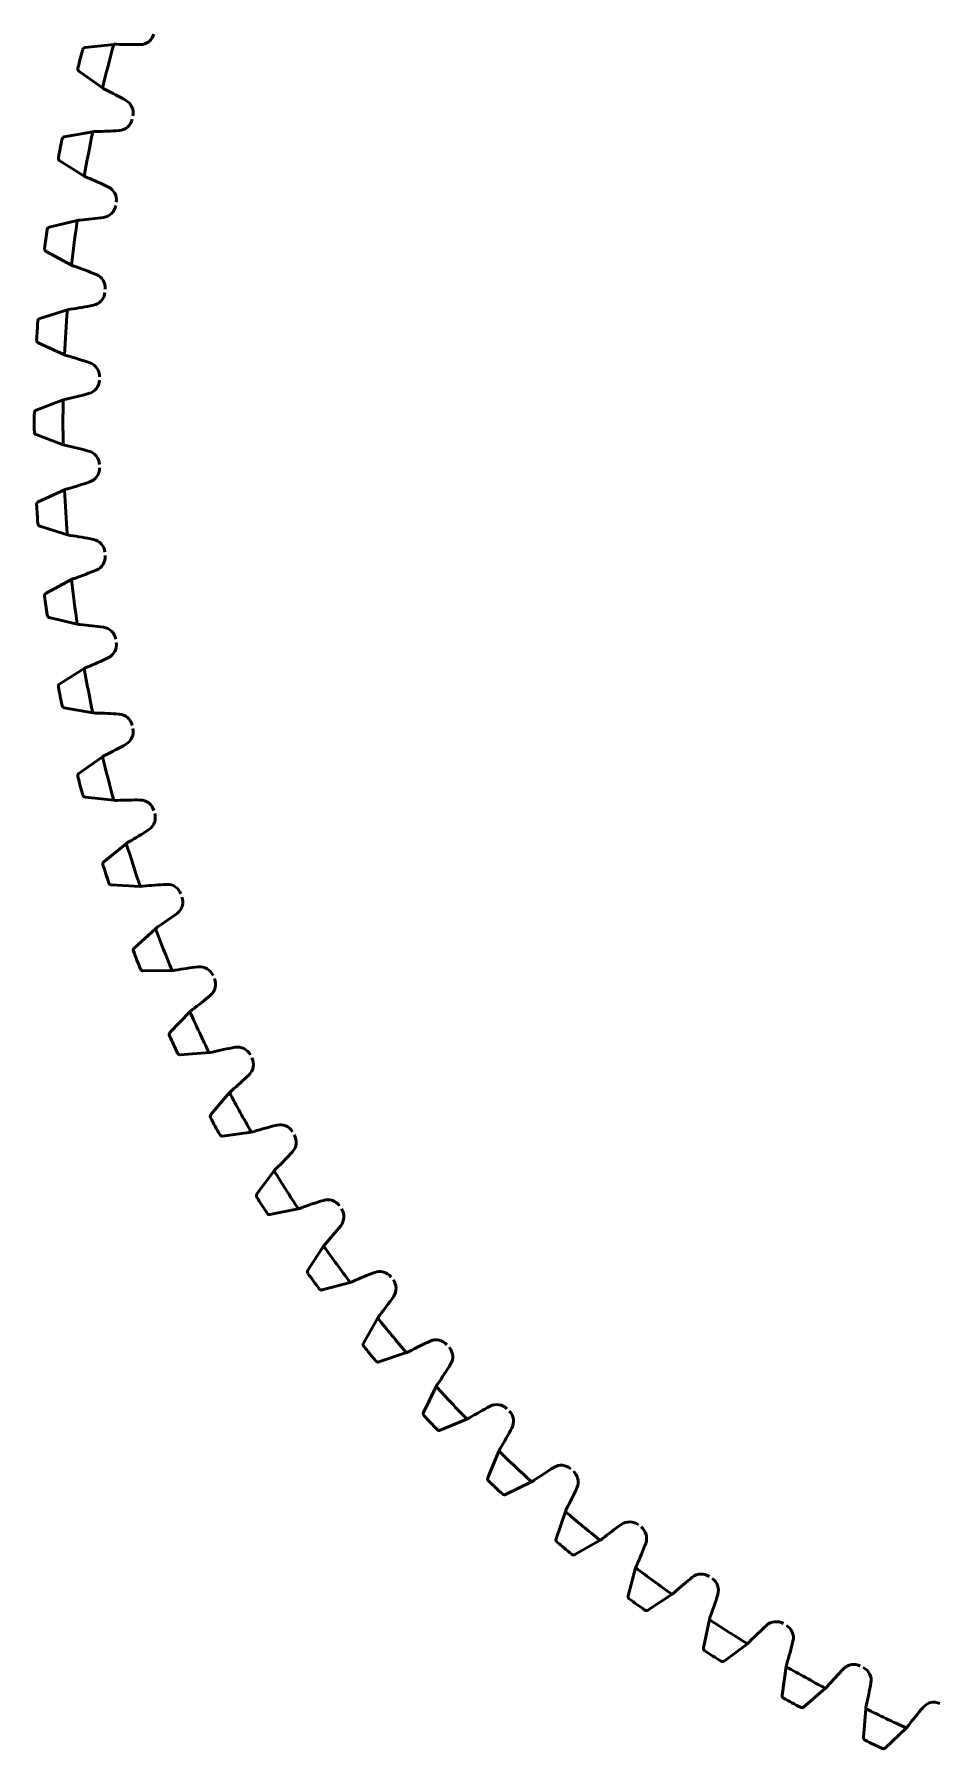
# Model space of a CAD drawing. Header units: millimetres. Extents: x -1 to 474, y -1 to 306.
# Drawn here: x 320.7 to 368.1, y 83.3 to 173 of the extents above; entities that cross this region are included whole.
import ezdxf

# ---------------------------------------------------------------- set-up
doc = ezdxf.new("R2010")
doc.units = ezdxf.units.MM
doc.layers.add('vis', color=1, linetype='Continuous', lineweight=50)

msp = doc.modelspace()

# ---------------------------------------------------------------- linework, layer by layer
at = {"layer": 'vis'}
for p, q in [((324.858, 172.49), (323.354, 172.321)), ((323.035, 171.082), (324.272, 170.208)), ((323.758, 167.909), (322.267, 167.645)), ((322.028, 166.389), (323.317, 165.595)), ((322.948, 163.268), (321.477, 162.911)), ((321.316, 161.642), (322.653, 160.93)), ((322.431, 158.584), (320.985, 158.136)), ((320.905, 156.859), (322.283, 156.233)), ((322.209, 153.878), (320.794, 153.339)), ((320.794, 152.061), (322.209, 151.522)), ((322.283, 149.167), (320.905, 148.541)), ((320.985, 147.264), (322.431, 146.816)), ((322.653, 144.47), (321.316, 143.758)), ((321.477, 142.489), (322.948, 142.132)), ((323.317, 139.805), (322.028, 139.011)), ((322.267, 137.755), (323.758, 137.491)), ((324.272, 135.192), (323.035, 134.318)), ((323.354, 133.079), (324.858, 132.91)), ((325.516, 130.647), (324.336, 129.697)), ((324.731, 128.481), (326.244, 128.406)), ((327.042, 126.189), (325.924, 125.168)), ((326.395, 123.979), (327.909, 123.999)), ((328.845, 121.836), (327.794, 120.747)), ((328.338, 119.589), (329.848, 119.705)), ((330.918, 117.605), (329.937, 116.452)), ((330.553, 115.331), (332.053, 115.541)), ((333.252, 113.513), (332.346, 112.3)), ((333.031, 111.22), (334.514, 111.523)), ((335.839, 109.575), (335.01, 108.307)), ((335.762, 107.272), (337.224, 107.668)), ((338.668, 105.807), (337.921, 104.49)), ((338.736, 103.504), (340.17, 103.991)), ((341.728, 102.224), (341.065, 100.863)), ((341.94, 99.93), (343.341, 100.507)), ((345.007, 98.841), (344.43, 97.44)), ((345.363, 96.565), (346.724, 97.228)), ((348.491, 95.67), (348.004, 94.236)), ((348.99, 93.421), (350.307, 94.168)), ((352.168, 92.724), (351.772, 91.262)), ((352.807, 90.51), (354.075, 91.339)), ((356.023, 90.014), (355.72, 88.531)), ((356.8, 87.846), (358.013, 88.752)), ((360.041, 87.553), (359.831, 86.053)), ((360.952, 85.437), (362.105, 86.418)), ((364.205, 85.348), (364.089, 83.838)), ((365.247, 83.294), (366.336, 84.345))]:
    msp.add_line(p, q, dxfattribs=at)
for points in [[(323.354, 172.321), (323.305, 172.305), (323.265, 172.274), (323.237, 172.232), (323.23, 172.211)], [(322.98, 171.238), (322.976, 171.19), (322.988, 171.142), (323.014, 171.101), (323.035, 171.082)], [(322.267, 167.645), (322.22, 167.627), (322.182, 167.593), (322.157, 167.549), (322.151, 167.527)], [(321.963, 166.541), (321.962, 166.492), (321.976, 166.446), (322.005, 166.407), (322.028, 166.389)], [(321.477, 162.911), (321.431, 162.889), (321.394, 162.853), (321.372, 162.808), (321.368, 162.786)], [(321.242, 161.79), (321.244, 161.741), (321.262, 161.696), (321.293, 161.658), (321.316, 161.642)], [(320.985, 158.136), (320.941, 158.112), (320.906, 158.073), (320.887, 158.027), (320.884, 158.004)], [(320.821, 157.002), (320.826, 156.954), (320.847, 156.91), (320.88, 156.874), (320.905, 156.859)], [(320.794, 153.339), (320.751, 153.313), (320.72, 153.272), (320.703, 153.224), (320.702, 153.202)], [(320.702, 152.198), (320.71, 152.15), (320.733, 152.107), (320.769, 152.074), (320.794, 152.061)], [(320.905, 148.541), (320.864, 148.511), (320.835, 148.469), (320.822, 148.42), (320.821, 148.398)], [(320.884, 147.396), (320.895, 147.348), (320.921, 147.307), (320.959, 147.276), (320.985, 147.264)], [(321.316, 143.758), (321.277, 143.726), (321.251, 143.682), (321.241, 143.633), (321.242, 143.61)], [(321.368, 142.614), (321.382, 142.567), (321.41, 142.528), (321.45, 142.499), (321.477, 142.489)], [(322.028, 139.011), (321.991, 138.977), (321.967, 138.931), (321.96, 138.881), (321.963, 138.859)], [(322.151, 137.873), (322.168, 137.827), (322.199, 137.789), (322.24, 137.763), (322.267, 137.755)], [(323.035, 134.318), (323.001, 134.281), (322.98, 134.234), (322.976, 134.184), (322.98, 134.162)], [(323.23, 133.189), (323.25, 133.145), (323.283, 133.109), (323.326, 133.086), (323.354, 133.079)], [(324.336, 129.697), (324.304, 129.659), (324.286, 129.611), (324.285, 129.56), (324.291, 129.538)], [(324.601, 128.583), (324.624, 128.54), (324.659, 128.507), (324.703, 128.486), (324.731, 128.481)], [(325.924, 125.168), (325.894, 125.127), (325.88, 125.078), (325.882, 125.027), (325.889, 125.006)], [(326.258, 124.072), (326.284, 124.031), (326.321, 123.999), (326.367, 123.982), (326.395, 123.979)], [(327.794, 120.747), (327.766, 120.704), (327.755, 120.654), (327.761, 120.604), (327.769, 120.583)], [(328.196, 119.674), (328.224, 119.634), (328.263, 119.606), (328.31, 119.591), (328.338, 119.589)], [(329.937, 116.452), (329.912, 116.407), (329.904, 116.357), (329.913, 116.307), (329.922, 116.286)], [(330.406, 115.407), (330.436, 115.369), (330.477, 115.342), (330.525, 115.33), (330.553, 115.331)], [(332.346, 112.3), (332.324, 112.254), (332.319, 112.203), (332.331, 112.154), (332.341, 112.134)], [(332.879, 111.286), (332.912, 111.25), (332.955, 111.226), (333.003, 111.218), (333.031, 111.22)], [(335.01, 108.307), (334.992, 108.26), (334.99, 108.209), (335.005, 108.161), (335.016, 108.141)], [(335.607, 107.329), (335.642, 107.295), (335.685, 107.274), (335.734, 107.268), (335.762, 107.272)], [(337.921, 104.49), (337.905, 104.442), (337.906, 104.39), (337.924, 104.343), (337.937, 104.325)], [(338.577, 103.551), (338.614, 103.52), (338.659, 103.501), (338.708, 103.499), (338.736, 103.504)], [(341.065, 100.863), (341.052, 100.814), (341.057, 100.763), (341.077, 100.717), (341.091, 100.699)], [(341.779, 99.967), (341.818, 99.938), (341.864, 99.923), (341.913, 99.923), (341.94, 99.93)], [(344.43, 97.44), (344.421, 97.391), (344.428, 97.34), (344.452, 97.295), (344.467, 97.279)], [(345.199, 96.591), (345.24, 96.565), (345.287, 96.552), (345.336, 96.556), (345.363, 96.565)], [(348.004, 94.236), (347.998, 94.186), (348.009, 94.136), (348.035, 94.093), (348.051, 94.077)], [(348.825, 93.437), (348.867, 93.413), (348.915, 93.403), (348.963, 93.41), (348.99, 93.421)], [(351.772, 91.262), (351.769, 91.212), (351.783, 91.162), (351.812, 91.121), (351.829, 91.107)], [(352.641, 90.516), (352.685, 90.495), (352.734, 90.488), (352.781, 90.498), (352.807, 90.51)], [(355.72, 88.531), (355.72, 88.481), (355.737, 88.432), (355.768, 88.393), (355.786, 88.379)], [(356.634, 87.841), (356.679, 87.823), (356.728, 87.819), (356.775, 87.832), (356.8, 87.846)], [(359.831, 86.053), (359.834, 86.003), (359.854, 85.955), (359.888, 85.918), (359.907, 85.906)], [(360.786, 85.422), (360.833, 85.406), (360.881, 85.406), (360.928, 85.421), (360.952, 85.437)], [(364.089, 83.838), (364.096, 83.788), (364.119, 83.742), (364.155, 83.707), (364.174, 83.696)], [(365.083, 83.269), (365.13, 83.255), (365.178, 83.258), (365.224, 83.277), (365.247, 83.294)]]:
    msp.add_lwpolyline(points, dxfattribs=at)
for centre, radius, start, end in [((397.2, 152.7), 75, 164.7, 166.5), ((324.96, 171.248), 1.247, 87.52492, 94.70004), ((325.974, 194.695), 22.222, 267.52488, 270.6924), ((326.233, 173.224), 0.75, 270.6924, 343.86954), ((397.2, 152.7), 76.5, 165.22406, 165.97594), ((324.96, 171.248), 1.247, 236.49996, 243.67508), ((314.553, 150.213), 22.222, 60.5076, 63.67512), ((325.124, 168.903), 0.75, 347.33045, 60.50759), ((397.2, 152.7), 75, 168.3, 170.1), ((323.938, 166.675), 1.247, 91.12492, 98.30004), ((323.478, 190.14), 22.222, 271.12488, 274.2924), ((325.085, 168.728), 0.75, 274.2924, 347.46954), ((397.2, 152.7), 76.5, 168.82406, 169.57594), ((323.938, 166.675), 1.247, 240.09996, 247.27508), ((314.872, 145.028), 22.222, 64.1076, 67.27512), ((324.249, 164.345), 0.75, 350.93045, 64.1076), ((321.272, 185.437), 22.222, 274.72488, 277.8924), ((324.221, 164.168), 0.75, 277.8924, 351.06955), ((397.2, 152.7), 76.5, 172.42406, 173.17594), ((397.2, 152.7), 75, 171.9, 173.7), ((323.205, 162.048), 1.247, 94.72492, 101.90004), ((323.205, 162.048), 1.247, 243.69996, 250.87508), ((315.516, 139.874), 22.222, 67.7076, 70.87512), ((323.661, 159.742), 0.75, 354.53045, 67.7076), ((323.644, 159.563), 0.75, 281.4924, 354.66955), ((397.2, 152.7), 76.5, 176.02406, 176.77594), ((397.2, 152.7), 75, 175.5, 177.3), ((322.764, 157.383), 1.247, 98.32492, 105.50004), ((319.366, 180.605), 22.222, 278.32488, 281.4924), ((322.764, 157.383), 1.247, 247.29996, 254.47508), ((316.483, 134.77), 22.222, 71.3076, 74.47512), ((323.364, 155.11), 0.75, 358.13045, 71.3076), ((323.359, 154.931), 0.75, 285.0924, 358.26955), ((397.2, 152.7), 75, 179.1, 180.9), ((322.617, 152.7), 1.247, 101.92492, 109.10004), ((317.768, 175.662), 22.222, 281.92488, 285.0924), ((397.2, 152.7), 76.5, 179.62406, 180.37594), ((322.617, 152.7), 1.247, 250.89996, 258.07508), ((317.768, 129.738), 22.222, 74.9076, 78.07512), ((323.359, 150.469), 0.75, 1.73045, 74.9076), ((323.364, 150.29), 0.75, 288.6924, 1.86955), ((322.764, 148.017), 1.247, 105.52492, 112.70004), ((397.2, 152.7), 75, 182.7, 184.5), ((316.483, 170.63), 22.222, 285.52488, 288.6924), ((397.2, 152.7), 76.5, 183.22406, 183.97594), ((322.764, 148.017), 1.247, 254.49996, 261.67508), ((319.366, 124.795), 22.222, 78.5076, 81.67512), ((323.644, 145.837), 0.75, 5.33045, 78.5076), ((323.661, 145.658), 0.75, 292.2924, 5.46955), ((323.205, 143.352), 1.247, 109.12492, 116.30004), ((315.516, 165.526), 22.222, 289.12488, 292.2924), ((397.2, 152.7), 75, 186.3, 188.1), ((397.2, 152.7), 76.5, 186.82406, 187.57594), ((323.205, 143.352), 1.247, 258.09996, 265.27508), ((321.272, 119.963), 22.222, 82.1076, 85.27512), ((324.221, 141.232), 0.75, 8.93045, 82.1076), ((324.249, 141.055), 0.75, 295.8924, 9.06955), ((314.872, 160.372), 22.222, 292.72488, 295.8924), ((323.938, 138.725), 1.247, 112.72492, 119.90004), ((397.2, 152.7), 75, 189.9, 191.7), ((397.2, 152.7), 76.5, 190.42406, 191.17594), ((323.938, 138.725), 1.247, 261.69996, 268.87508), ((323.478, 115.26), 22.222, 85.7076, 88.87512), ((325.085, 136.672), 0.75, 12.53045, 85.7076), ((325.124, 136.497), 0.75, 299.4924, 12.66955), ((314.553, 155.187), 22.222, 296.32488, 299.4924), ((324.96, 134.152), 1.247, 116.32492, 123.50004), ((397.2, 152.7), 75, 193.5, 195.3), ((397.2, 152.7), 76.5, 194.02406, 194.77594), ((324.96, 134.152), 1.247, 265.29996, 272.47508), ((325.974, 110.705), 22.222, 89.3076, 92.47512), ((326.233, 132.176), 0.75, 16.13045, 89.3076), ((326.283, 132.003), 0.75, 303.0924, 16.26955), ((314.56, 149.993), 22.222, 299.92488, 303.0924), ((326.268, 129.653), 1.247, 119.92492, 127.10004), ((397.2, 152.7), 75, 197.1, 198.9), ((397.2, 152.7), 76.5, 197.62406, 198.37594), ((326.268, 129.653), 1.247, 268.89996, 276.07508), ((328.751, 106.316), 22.222, 92.9076, 96.07512), ((327.662, 127.76), 0.75, 19.73045, 92.9076), ((327.723, 127.591), 0.75, 306.6924, 19.86955), ((314.893, 144.809), 22.222, 303.52488, 306.6924), ((327.855, 125.244), 1.247, 123.52492, 130.70004), ((397.2, 152.7), 75, 200.7, 202.5), ((397.2, 152.7), 76.5, 201.22406, 201.97594), ((327.855, 125.244), 1.247, 272.49996, 279.67508), ((331.799, 102.109), 22.222, 96.5076, 99.67512), ((329.365, 123.443), 0.75, 23.33045, 96.5076), ((329.437, 123.278), 0.75, 310.2924, 23.46955), ((315.551, 139.656), 22.222, 307.12488, 310.2924), ((329.715, 120.944), 1.247, 127.12492, 134.30004), ((397.2, 152.7), 75, 204.3, 206.1), ((397.2, 152.7), 76.5, 204.82406, 205.57594), ((329.715, 120.944), 1.247, 276.09996, 283.27508), ((335.105, 98.102), 22.222, 100.1076, 103.27512), ((331.336, 119.241), 0.75, 26.93045, 100.1076), ((331.418, 119.082), 0.75, 313.8924, 27.06955), ((316.531, 134.555), 22.222, 310.72488, 313.8924), ((331.843, 116.769), 1.247, 130.72492, 137.90004), ((397.2, 152.7), 75, 207.9, 209.7), ((397.2, 152.7), 76.5, 208.42406, 209.17594), ((338.655, 94.311), 22.222, 103.7076, 106.87512), ((333.567, 115.172), 0.75, 30.53045, 103.7076), ((331.843, 116.769), 1.247, 279.69996, 286.87508), ((333.658, 115.017), 0.75, 317.4924, 30.66955), ((317.829, 129.526), 22.222, 314.32488, 317.4924), ((334.228, 112.737), 1.247, 134.32492, 141.50004), ((397.2, 152.7), 75, 211.5, 213.3), ((397.2, 152.7), 76.5, 212.02406, 212.77594), ((334.228, 112.737), 1.247, 283.29996, 290.47508), ((342.437, 90.75), 22.222, 107.3076, 110.47512), ((336.049, 111.25), 0.75, 34.13045, 107.3076), ((336.15, 111.102), 0.75, 321.0924, 34.26955), ((319.441, 124.588), 22.222, 317.92488, 321.0924), ((336.861, 108.861), 1.247, 137.92492, 145.10004), ((397.2, 152.7), 75, 215.1, 216.9), ((397.2, 152.7), 76.5, 215.62406, 216.37594), ((336.861, 108.861), 1.247, 286.89996, 294.07508), ((346.435, 87.434), 22.222, 110.9076, 114.07512), ((338.772, 107.492), 0.75, 37.73045, 110.9076), ((338.882, 107.351), 0.75, 324.6924, 37.86955), ((321.36, 119.761), 22.222, 321.52488, 324.6924), ((339.733, 105.159), 1.247, 141.52492, 148.70004), ((397.2, 152.7), 75, 218.7, 220.5), ((397.2, 152.7), 76.5, 219.22406, 219.97594), ((350.633, 84.375), 22.222, 114.5076, 117.67512), ((341.726, 103.913), 0.75, 41.33045, 114.5076), ((341.845, 103.778), 0.75, 328.2924, 41.46955), ((339.733, 105.159), 1.247, 290.49996, 297.67508), ((323.578, 115.064), 22.222, 325.12488, 328.2924), ((342.831, 101.645), 1.247, 145.12492, 152.30004), ((397.2, 152.7), 75, 222.3, 224.1), ((397.2, 152.7), 76.5, 222.82406, 223.57594), ((342.831, 101.645), 1.247, 294.09996, 301.27508), ((355.015, 81.586), 22.222, 118.1076, 121.27512), ((344.899, 100.526), 0.75, 44.93045, 118.1076), ((345.026, 100.399), 0.75, 331.8924, 45.06955), ((326.086, 110.515), 22.222, 328.72488, 331.8924), ((346.145, 98.331), 1.247, 148.72492, 155.90004), ((397.2, 152.7), 75, 225.9, 227.7), ((359.564, 79.078), 22.222, 121.7076, 124.87512), ((348.278, 97.345), 0.75, 48.53045, 121.7076), ((397.2, 152.7), 76.5, 226.42406, 227.17594), ((346.145, 98.331), 1.247, 297.69996, 304.87508), ((348.413, 97.226), 0.75, 335.4924, 48.66955), ((328.875, 106.133), 22.222, 332.32488, 335.4924), ((349.659, 95.233), 1.247, 152.32492, 159.50004), ((397.2, 152.7), 75, 229.5, 231.3), ((349.659, 95.233), 1.247, 301.29996, 308.47508), ((364.261, 76.86), 22.222, 125.3076, 128.47512), ((351.851, 94.382), 0.75, 52.13045, 125.3076), ((351.992, 94.272), 0.75, 339.0924, 52.26955), ((397.2, 152.7), 76.5, 230.02406, 230.77594), ((331.934, 101.935), 22.222, 335.92488, 339.0924), ((353.361, 92.361), 1.247, 155.92492, 163.10004), ((397.2, 152.7), 75, 233.1, 234.9), ((369.088, 74.941), 22.222, 128.9076, 132.07512), ((355.602, 91.65), 0.75, 55.73045, 128.9076), ((355.75, 91.549), 0.75, 342.6924, 55.86955), ((397.2, 152.7), 76.5, 233.62406, 234.37594), ((353.361, 92.361), 1.247, 304.89996, 312.07508), ((335.25, 97.937), 22.222, 339.52488, 342.6924), ((357.237, 89.728), 1.247, 159.52492, 166.70004), ((397.2, 152.7), 75, 236.7, 238.5), ((359.517, 89.158), 0.75, 59.33045, 132.5076), ((374.026, 73.329), 22.222, 132.5076, 135.67512), ((359.672, 89.067), 0.75, 346.2924, 59.46955), ((338.811, 94.155), 22.222, 343.12488, 346.2924), ((397.2, 152.7), 76.5, 237.22406, 237.97594), ((357.237, 89.728), 1.247, 308.49996, 315.67508), ((361.269, 87.343), 1.247, 163.12492, 170.30004), ((397.2, 152.7), 75, 240.3, 242.1), ((379.055, 72.031), 22.222, 136.1076, 139.27512), ((363.582, 86.918), 0.75, 62.93045, 136.1076), ((363.741, 86.836), 0.75, 349.8924, 63.06955), ((361.269, 87.343), 1.247, 312.09996, 319.27508), ((342.602, 90.605), 22.222, 346.72488, 349.8924), ((397.2, 152.7), 76.5, 240.82406, 241.57594), ((365.444, 85.215), 1.247, 166.72492, 173.90004), ((397.2, 152.7), 75, 243.9, 245.7), ((384.156, 71.051), 22.222, 139.7076, 142.87512), ((367.778, 84.937), 0.75, 66.53045, 139.7076), ((365.444, 85.215), 1.247, 315.69996, 322.87508), ((397.2, 152.7), 76.5, 244.42406, 245.17594)]:
    msp.add_arc(centre, radius, start, end, dxfattribs=at)

doc.saveas('drawing.dxf')
